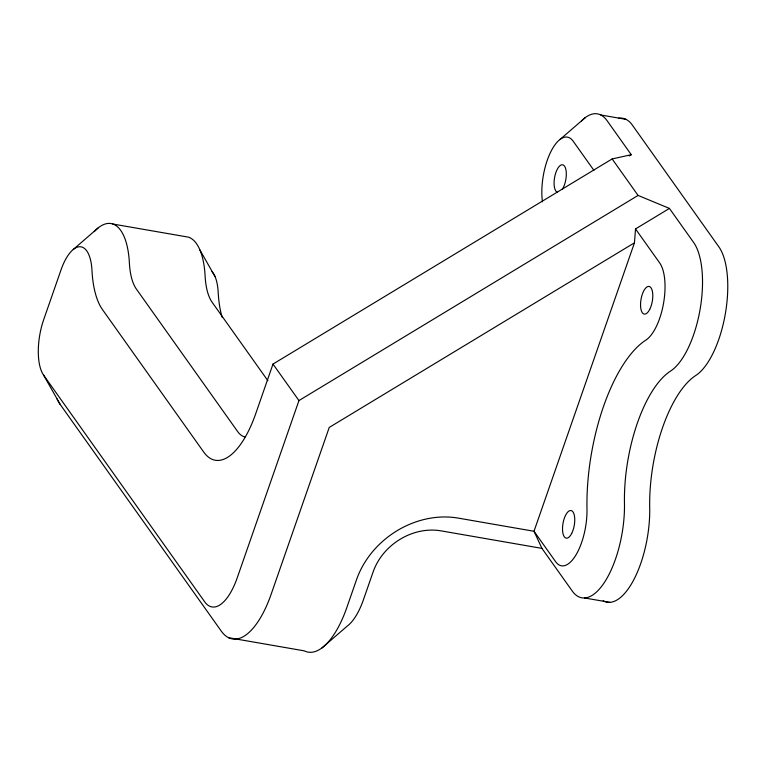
<?xml version="1.0" encoding="UTF-8"?>
<svg xmlns="http://www.w3.org/2000/svg" width="766" height="766" viewBox="0 0 766 766"><rect width="100%" height="100%" fill="white"/><g stroke="black" fill="none" stroke-linecap="round" stroke-linejoin="round"><path stroke-width="1.15" d="M634.459 242.812L635.521 228.929L669.436 208.419L693.584 242.401A70.137 28.581 -80.1 0 1 699.904 310.46A70.137 28.581 -80.1 0 1 670.509 371.098A100.997 41.163 -80.1 0 0 624.462 503.339A70.137 28.581 -80.1 0 1 606.174 579.613A70.137 28.581 -80.1 0 1 572.202 590.969L541.935 548.379L534.007 531.269L634.459 242.812L329.246 427.428L271.087 594.435A80.746 32.909 -80.1 0 1 221.25 631.079L60.236 404.505L43.662 375.225A42.082 17.149 -80.1 0 1 43.7 319.633L61.041 269.833A41.68 16.986 -80.1 0 1 79.932 246.738A41.68 16.986 -80.1 0 1 91.968 270.35A84.164 34.298 -80.1 0 0 102.472 309.598L203.718 452.055A84.164 34.298 -80.1 0 0 255.662 413.86L273.002 364.07L612.139 158.935L631.27 154.713L607.122 120.731A70.137 28.581 -80.1 0 0 581.49 120.951M669.436 208.419L638.078 195.435L298.951 400.57L237.201 577.89A52.691 21.477 -80.1 0 1 204.675 601.798L43.662 375.225M73.239 249.486L98.058 228.009M560.224 139.278L585.483 117.457M321.883 647.998L347.142 626.176A52.691 21.477 -80.1 0 0 363.41 599.807L373.138 571.876A56.11 47.511 -35.4 0 1 440.967 530.848L541.935 548.379M629.269 155.919L631.27 154.713M600.783 114.977L626.033 119.362M112.746 224.007L188.474 237.163A69.735 28.419 -80.1 0 1 205.116 276.076A56.11 22.865 -80.1 0 0 212.115 302.235L267.899 380.731M584.63 597.978L609.88 602.363M228.536 637.695L304.265 650.851A80.746 32.909 -80.1 0 0 346.816 607.591L356.544 579.651A84.164 71.267 -35.4 0 1 458.279 518.113L534.007 531.269L555.628 561.689A42.082 17.149 -80.1 0 0 576.013 554.871A42.082 17.149 -80.1 0 0 586.986 509.112A129.061 52.595 -80.1 0 1 645.824 340.133A42.082 17.149 -80.1 0 0 663.461 303.748A42.082 17.149 -80.1 0 0 659.67 262.91L635.521 228.929M612.139 158.935L638.078 195.435M593.909 170.368L573.207 141.25A42.082 17.149 -80.1 0 0 551.041 151.295A42.082 17.149 -80.1 0 0 542.452 201.812M273.002 364.07L298.951 400.57M199.84 249.831L215.035 276.593M618.65 118.251A70.137 28.581 -80.1 0 1 632.362 125.117L718.824 246.786A70.137 28.581 -80.1 0 1 725.153 314.836A70.137 28.581 -80.1 0 1 695.758 375.484A100.997 41.163 -80.1 0 0 649.702 507.724A70.137 28.581 -80.1 0 1 634.688 578.004A70.137 28.581 -80.1 0 1 603.206 600.793M212.01 271.624A41.68 16.986 -80.1 0 1 218.186 292.277A84.164 34.298 -80.1 0 0 222.188 317.383M244.976 436.955A56.11 22.865 -80.1 0 1 237.632 431.536L136.386 289.079A56.11 22.865 -80.1 0 1 129.387 262.92A69.735 28.419 -80.1 0 0 94.275 231.591M60.236 404.505A70.137 28.581 -80.1 0 1 57.115 398.981M557.131 192.189A14.027 5.716 -80.1 0 1 555.752 172.877A14.027 5.716 -80.1 0 1 565.318 167.63A14.027 5.716 -80.1 0 1 562.282 189.365M649.721 309.359A14.027 5.716 -80.1 0 0 649.731 286.656A14.027 5.716 -80.1 0 0 640.539 304.763A14.027 5.716 -80.1 0 0 649.721 309.359M571.685 533.433A14.027 5.716 -80.1 0 0 571.704 510.74A14.027 5.716 -80.1 0 0 562.512 528.837A14.027 5.716 -80.1 0 0 571.685 533.433"/></g></svg>
